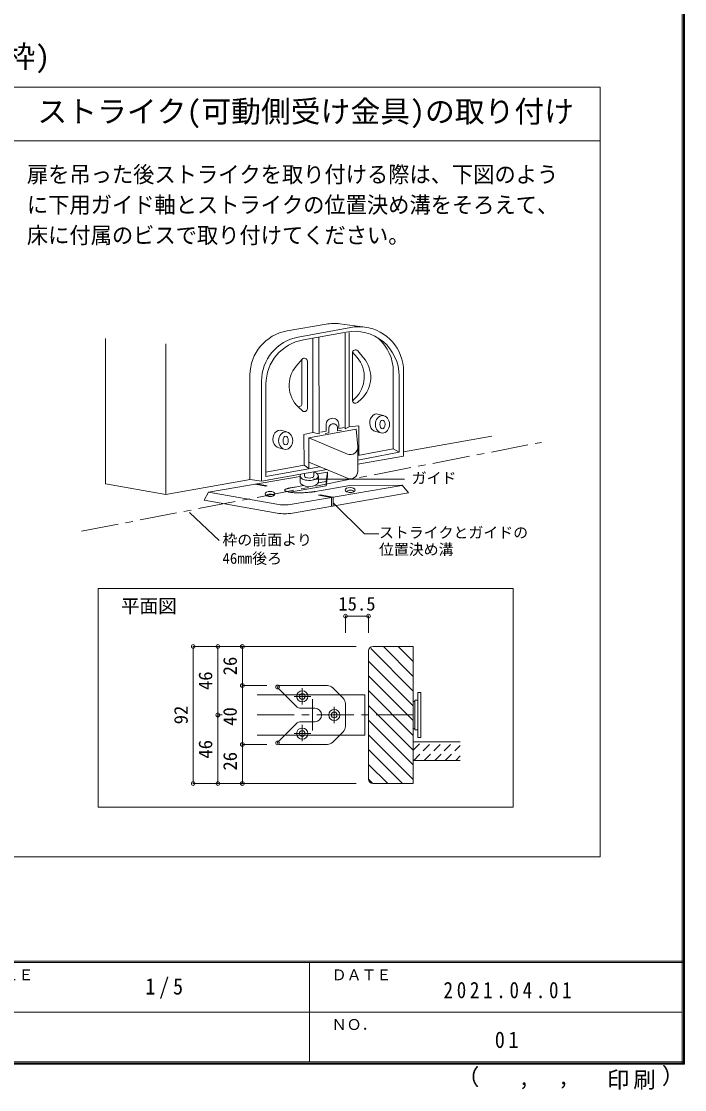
# Model space of a CAD drawing. Units: millimetres, scale not verified. Extents: x -973 to 977, y -718 to 696.
# Drawn here: x 532 to 977, y -718 to -1 of the extents above; entities that cross this region are included whole.
import ezdxf
from ezdxf.enums import TextEntityAlignment as Align

# ---------------------------------------------------------------- set-up
doc = ezdxf.new("R2010")
doc.units = ezdxf.units.MM
doc.header["$LTSCALE"] = 5
doc.header["$PDMODE"] = 32
doc.header["$PDSIZE"] = 2.5
doc.linetypes.add('CHAIN1', pattern=[8, 5, -1, 1, -1])
doc.linetypes.add('DASHED1', pattern=[1.8, 1.2, -0.6])
for name, color, linetype, lineweight in [('0-3_仕上げ', 2, 'Continuous', 9), ('0-4_枠', 3, 'Continuous', 9), ('0-6_扉', 6, 'Continuous', 9), ('0-7_金物', 7, 'Continuous', 9), ('0-C_ハッチ', 7, 'Continuous', 9), ('F-1_枠', 6, 'Continuous', 9)]:
    doc.layers.add(name, color=color, linetype=linetype, lineweight=lineweight)
doc.layers.add('F-A_文字', color=7, linetype='Continuous')
doc.styles.add('ＭＳ ゴシック', font='')
doc.styles.get('ＭＳ ゴシック').set_extended_font_data('MS Gothic')

msp = doc.modelspace()

# ---------------------------------------------------------------- linework, layer by layer
at = {"layer": '0-3_仕上げ'}
for p, q in [((794.687, -484.416), (826.233, -484.416)), ((794.687, -496.916), (826.233, -496.916))]:
    msp.add_line(p, q, dxfattribs=at)
at = {"layer": '0-4_枠'}
for p, q in [((767.687, -420.416), (794.687, -420.416)), ((794.687, -420.416), (794.687, -512.416)), ((764.687, -509.416), (764.687, -423.416)), ((767.687, -512.416), (794.687, -512.416))]:
    msp.add_line(p, q, dxfattribs=at)
for centre, start, end in [((767.687, -423.416), 90, 180), ((767.687, -509.416), 180, 270)]:
    msp.add_arc(centre, 3, start, end, dxfattribs=at)
at = {"layer": '0-6_扉'}
for p, q in [((689.893, -452.916), (762.187, -452.916)), ((762.187, -452.916), (762.187, -479.916)), ((689.893, -479.916), (762.187, -479.916))]:
    msp.add_line(p, q, dxfattribs=at)
at = {"layer": '0-7_金物'}
for p, q in [((797.687, -481.416), (797.687, -451.416)), ((799.687, -451.416), (797.687, -451.416)), ((799.687, -481.416), (799.687, -451.416)), ((794.687, -457.416), (795.687, -457.416)), ((797.687, -456.416), (795.687, -456.416)), ((795.687, -476.416), (795.687, -456.416)), ((795.687, -475.416), (794.687, -475.416)), ((797.687, -476.416), (795.687, -476.416)), ((799.687, -481.416), (797.687, -481.416))]:
    msp.add_line(p, q, dxfattribs=at)
at = {"layer": '0-C_ハッチ', "color": 3}
for p, q in [((130.388, -45.15), (919.988, -45.15)), ((919.988, -561.667), (919.988, -45.15)), ((919.988, -81.15), (130.388, -81.15)), ((-200.557, -561.667), (919.988, -561.667))]:
    msp.add_line(p, q, dxfattribs=at)
at = {"layer": '0-C_ハッチ'}
for p, q in [((710.083, -208.715), (736.271, -204.219)), ((752.732, -206.358), (717.469, -212.883)), ((745.496, -203.956), (762.154, -206.12)), ((749.764, -209.448), (721.014, -214.767)), ((727.301, -276.961), (727.301, -213.731)), ((731.41, -213.034), (731.49, -277.758)), ((748.923, -210.165), (748.923, -274.451)), ((751.569, -273.128), (751.569, -209.729)), ((761.32, -226.666), (757.39, -222.095)), ((716.213, -232.273), (720.143, -227.702)), ((719.912, -257.563), (719.912, -227.971)), ((723.66, -260.877), (723.66, -229.006)), ((753.874, -255.27), (753.874, -223.398)), ((756.99, -226.491), (753.929, -222.93)), ((781.266, -287.906), (781.266, -236.006)), ((788.19, -235.857), (788.19, -292.663)), ((685.159, -238.282), (685.159, -308.451)), ((692.928, -242.382), (692.928, -309.46)), ((785.222, -238.947), (785.222, -290.13)), ((695.896, -244.368), (695.896, -306.465)), ((755.52, -254.103), (753.905, -255.621)), ((759.85, -254.278), (757.243, -256.728)), ((717.684, -259.885), (720.29, -262.335)), ((771.544, -264.677), (774.78, -265.563)), ((736.319, -271.373), (736.319, -275.901)), ((739.855, -267.383), (739.499, -267.458)), ((740.571, -271.06), (740.322, -271.112)), ((744.674, -271.298), (744.674, -274.152)), ((706.619, -275.617), (709.856, -276.503)), ((727.301, -276.961), (721.384, -278.199)), ((721.384, -278.199), (721.605, -298.705)), ((724.692, -280.411), (756.272, -274.629)), ((727.301, -276.961), (731.49, -277.758)), ((736.319, -275.901), (732.713, -276.656)), ((738.096, -277.023), (735.572, -277.551)), ((738.096, -273.853), (738.096, -277.023)), ((743.945, -273.801), (743.945, -275.799)), ((746.468, -275.27), (743.945, -275.799)), ((748.279, -273.398), (744.674, -274.152)), ((757.444, -286.181), (756.272, -274.629)), ((769.463, -276.182), (772.7, -277.068)), ((750.529, -291.294), (724.69, -280.414)), ((724.692, -280.411), (724.692, -300.909)), ((757.47, -286.686), (757.47, -303.001)), ((704.539, -287.122), (707.775, -288.008)), ((757.47, -292.391), (781.266, -287.906)), ((785.222, -290.13), (757.47, -295.446)), ((757.47, -298.08), (788.19, -292.663)), ((785.222, -290.13), (781.266, -287.906)), ((721.605, -298.705), (695.896, -303.466)), ((695.896, -306.465), (732.038, -299.823)), ((721.605, -298.705), (724.692, -300.909)), ((750.529, -307.609), (724.692, -296.729)), ((657.426, -316.804), (718.711, -306.476)), ((692.928, -309.46), (736.626, -301.755)), ((718.711, -305.959), (718.711, -310.135)), ((721.774, -305.959), (721.774, -304.374)), ((727.948, -305.959), (727.948, -303.285)), ((737.075, -303.381), (730.299, -304.523)), ((731.011, -305.959), (731.011, -310.135)), ((737.075, -303.381), (736.169, -309.818)), ((737.075, -306.139), (736.169, -312.576)), ((737.075, -306.139), (737.075, -303.381)), ((685.254, -308.463), (692.928, -309.46)), ((688.643, -311.543), (695.682, -312.775)), ((689.776, -311.352), (696.739, -312.571)), ((695.682, -312.775), (696.739, -312.571)), ((711.586, -316.912), (736.169, -312.576)), ((787.091, -312.453), (713.356, -325.026)), ((715.452, -313.472), (720.942, -312.504)), ((752.179, -312.366), (729.156, -316.426)), ((730.886, -310.75), (736.169, -309.818)), ((736.169, -309.818), (736.169, -312.576)), ((787.073, -312.254), (752.179, -312.366)), ((791.522, -317.441), (787.144, -312.282)), ((654.496, -322.307), (657.358, -316.85)), ((703.293, -330.91), (654.496, -322.307)), ((657.426, -317.001), (703.14, -325.004)), ((713.619, -330.926), (791.522, -317.441)), ((731.093, -318.973), (732.219, -318.781)), ((731.093, -318.973), (739.858, -320.507)), ((732.219, -318.781), (740.984, -320.315)), ((739.858, -320.507), (739.858, -326.384)), ((740.984, -320.315), (740.984, -326.189)), ((583.42, -528.236), (583.42, -381.58)), ((861.756, -381.58), (583.42, -381.58)), ((861.756, -528.236), (861.756, -381.58)), ((716.058, -460.452), (703.98, -448.373)), ((737.116, -446.666), (704.687, -446.666)), ((740.652, -448.131), (747.723, -455.202)), ((749.187, -458.737), (749.187, -474.095)), ((719.594, -461.916), (728.687, -461.916)), ((716.058, -472.381), (703.98, -484.459)), ((719.594, -470.916), (728.687, -470.916)), ((747.723, -477.631), (740.652, -484.702)), ((737.116, -486.166), (704.687, -486.166)), ((583.42, -528.236), (861.756, -528.236))]:
    msp.add_line(p, q, dxfattribs=at)
at = {"layer": '0-C_ハッチ', "color": 2}
for p, q in [((588.311, -311.254), (588.311, -213.837)), ((628.76, -318.366), (628.76, -217.394)), ((788.19, -289.736), (847.452, -279.25)), ((628.76, -318.366), (588.311, -311.254)), ((685.254, -308.463), (628.76, -318.366))]:
    msp.add_line(p, q, dxfattribs=at)
at = {"layer": '0-C_ハッチ', "color": 4, "linetype": 'CHAIN1'}
for p, q in [((572.155, -343.166), (880.766, -283.472)), ((720.187, -448.425), (720.187, -459.415)), ((714.861, -453.916), (725.97, -453.916)), ((727.187, -455.916), (727.187, -476.916)), ((741.687, -460.848), (741.687, -471.957)), ((689.893, -466.416), (797.043, -466.416)), ((720.187, -473.032), (720.187, -483.902)), ((714.861, -478.916), (725.97, -478.916))]:
    msp.add_line(p, q, dxfattribs=at)
at = {"layer": '0-C_ハッチ', "color": 4}
for p, q in [((727.817, -308.286), (788.806, -308.286)), ((741.227, -324.227), (761.865, -344.866)), ((644.66, -330.655), (664.423, -349.255)), ((761.865, -344.866), (771.678, -344.866)), ((749.187, -400.108), (749.187, -411.358)), ((764.687, -400.108), (749.187, -400.108)), ((764.687, -400.108), (764.687, -411.358)), ((647.114, -420.416), (663.161, -420.416)), ((647.114, -420.416), (647.114, -512.416)), ((663.161, -420.416), (756.393, -420.416)), ((663.586, -420.416), (663.586, -466.416)), ((680.057, -420.416), (680.057, -446.666)), ((794.687, -450.393), (766.199, -421.904)), ((794.687, -440.493), (774.61, -420.416)), ((794.687, -430.594), (784.51, -420.416)), ((794.687, -420.694), (794.409, -420.416)), ((794.687, -460.292), (764.687, -430.292)), ((794.687, -470.192), (764.687, -440.192)), ((680.057, -446.666), (696.529, -446.666)), ((680.057, -446.666), (680.057, -486.166)), ((794.687, -480.091), (764.687, -450.091)), ((794.687, -489.991), (764.687, -459.991)), ((663.586, -466.416), (666.576, -466.416)), ((663.586, -466.416), (663.586, -512.416)), ((794.687, -499.89), (764.687, -469.89)), ((794.687, -509.79), (764.687, -479.79)), ((680.057, -486.166), (696.529, -486.166)), ((680.057, -486.166), (680.057, -512.416)), ((787.414, -512.416), (764.687, -489.689)), ((777.515, -512.416), (764.687, -499.589)), ((647.114, -512.416), (663.161, -512.416)), ((663.161, -512.416), (756.393, -512.416)), ((767.615, -512.416), (764.687, -509.488))]:
    msp.add_line(p, q, dxfattribs=at)
at = {"layer": '0-C_ハッチ', "color": 4, "linetype": 'DASHED1'}
for p, q in [((794.687, -490.095), (800.366, -484.416)), ((794.937, -496.916), (807.437, -484.416)), ((802.008, -496.916), (814.508, -484.416)), ((809.079, -496.916), (821.579, -484.416)), ((816.15, -496.916), (826.233, -486.834)), ((823.221, -496.916), (826.233, -493.905))]:
    msp.add_line(p, q, dxfattribs=at)
at = {"layer": '0-C_ハッチ'}
for points in [[(748.923, -274.451), (751.569, -273.128), (758.205, -272.467), (758.205, -292.253)], [(708.437, -315.595), (708.463, -315.461), (708.536, -315.332), (708.654, -315.207), (708.818, -315.086), (709.027, -314.97), (709.283, -314.859), (709.556, -314.754), (709.818, -314.657), (710.07, -314.569), (710.311, -314.49), (710.541, -314.419), (710.761, -314.356), (710.971, -314.302), (711.169, -314.257), (711.356, -314.217), (711.528, -314.18), (711.687, -314.147), (711.831, -314.118), (711.961, -314.091), (712.078, -314.068), (712.18, -314.048), (712.268, -314.032), (712.804, -313.937), (713.391, -313.834), (714.027, -313.722), (714.714, -313.601), (715.452, -313.471)], [(729.155, -316.425), (728.78, -316.491), (728.427, -316.553), (728.097, -316.611), (727.789, -316.665), (727.504, -316.716), (727.245, -316.749), (726.931, -316.785), (726.564, -316.824), (726.144, -316.866), (725.67, -316.912), (725.143, -316.961), (724.562, -317.013), (723.928, -317.068), (723.256, -317.122), (722.563, -317.171), (721.849, -317.215), (721.113, -317.254), (720.356, -317.288), (719.578, -317.317), (718.779, -317.341), (717.958, -317.36), (717.133, -317.368), (716.323, -317.359), (715.526, -317.332), (714.743, -317.289), (713.975, -317.228), (713.22, -317.15), (712.479, -317.054), (711.752, -316.942), (711.071, -316.819), (710.47, -316.694), (709.947, -316.565), (709.504, -316.434), (709.14, -316.299), (708.854, -316.161), (708.648, -316.02), (708.521, -315.877), (708.456, -315.734), (708.437, -315.595)]]:
    msp.add_lwpolyline(points, dxfattribs=at)
for centre, radius in [((720.187, -453.916), 3.75), ((720.187, -453.916), 1.95), ((741.687, -466.416), 3.75), ((741.687, -466.416), 1.95), ((720.187, -478.916), 3.75), ((720.187, -478.916), 1.95)]:
    msp.add_circle(centre, radius, dxfattribs=at)
for centre, radius, start, end in [((741.729, -233.718), 30, 82.7856, 100.48305), ((758.19, -235.857), 30, 82.48094, 100.48305), ((758.19, -235.857), 30, 0, 82.48094), ((715.159, -238.282), 30, 99.74095, 180), ((722.928, -242.382), 30, 100.48305, 180), ((725.896, -244.368), 30, 99.36428, 180), ((755.222, -238.947), 30, 0, 100.48305), ((751.266, -236.006), 30, 0, 48.66116), ((755.874, -223.398), 2, 40.68451, 180), ((721.66, -229.006), 2, 0, 139.31549), ((741.824, -239.529), 20, 313.21984, 40.68451), ((746.154, -239.704), 20, 313.21984, 40.68451), ((731.38, -245.311), 20, 139.31549, 226.78016), ((717.912, -257.563), 2, 249.98399, 0), ((755.874, -255.27), 2, 180, 313.21984), ((721.66, -260.877), 2, 226.78016, 0), ((740.319, -271.373), 4, 101.82187, 180), ((740.896, -273.853), 2.8, 101.82187, 180), ((740.674, -271.298), 4, 0, 101.82187), ((741.145, -273.801), 2.8, 0, 101.82187), ((752.47, -286.686), 5, 247.16514, 5.79361), ((752.47, -303.001), 5, 247.16514, 0), ((787.074, -312.354), 0.1, 279.67723, 90.18383), ((657.443, -316.902), 0.1, 99.56556, 260.07017), ((708.313, -295.453), 30, 260.07017, 279.67723), ((708.502, -301.366), 30, 260.001, 279.82085), ((704.687, -447.666), 1, 90, 225), ((737.116, -451.666), 5, 45, 90), ((744.187, -458.737), 5, 0, 45), ((719.594, -456.916), 5, 225, 270), ((728.687, -466.416), 4.5, 270, 90), ((719.594, -475.916), 5, 90, 135), ((744.187, -474.095), 5, 315, 360), ((704.687, -485.166), 1, 135, 270), ((737.116, -481.166), 5, 270, 315)]:
    msp.add_arc(centre, radius, start, end, dxfattribs=at)
for centre, major_axis, ratio, start_param, end_param in [((770.21, -270.347), (0, 5.909), 0.8, 5.9972568, 9.2661127), ((705.286, -281.287), (0, 5.909), 0.8, 5.9972568, 9.2661127), ((724.861, -305.959), (6.15, 0), 0.5, 2.7689685, 7.3280663), ((724.861, -305.959), (3.087, 0), 0.5, 3.1415927, 6.2831853), ((724.861, -310.135), (6.15, 0), 0.5, 3.1415927, 6.2831853)]:
    msp.add_ellipse(centre, major_axis=major_axis, ratio=ratio, start_param=start_param, end_param=end_param, dxfattribs=at)
for centre, major_axis, ratio in [((774.017, -271.392), (0, 5.909), 0.8), ((774.017, -271.392), (0, 2.909), 0.593777), ((709.092, -282.332), (0, 5.909), 0.8), ((709.092, -282.332), (0, 2.909), 0.593777), ((752.342, -315.459), (3.31, 0), 0.5), ((698.575, -318.089), (3.31, 0), 0.5), ((698.701, -319.017), (2.184, 0), 0.4), ((752.469, -316.388), (2.184, 0), 0.4)]:
    msp.add_ellipse(centre, major_axis=major_axis, ratio=ratio, dxfattribs=at)
for p in [(749.187, -400.108), (764.687, -400.108), (647.114, -420.416), (663.586, -420.416), (680.057, -420.416), (680.057, -446.666), (703.687, -447.666), (663.586, -466.416), (680.057, -486.166), (703.687, -485.166), (647.114, -512.416), (663.586, -512.416), (680.057, -512.416)]:
    msp.add_point(p, dxfattribs=at)
at = {"layer": 'F-1_枠'}
for p, q in [((974.986, 695.833), (974.986, -700.833)), ((975.82, 695.833), (975.82, -700.833)), ((976.653, 695.833), (976.653, -700.833)), ((976.653, -631.667), (-973.347, -631.667)), ((976.653, -632.5), (-973.347, -632.5)), ((724.986, -632.5), (724.986, -699.167)), ((1.653, -665.833), (974.986, -665.834)), ((976.653, -699.167), (-973.347, -699.167)), ((976.653, -700), (-973.347, -700)), ((976.653, -700.833), (-973.347, -700.833))]:
    msp.add_line(p, q, dxfattribs=at)

# ---------------------------------------------------------------- texts
at = {"layer": '0-C_ハッチ', "style": 'ＭＳ ゴシック'}
for s, height, p in [('■ガイドランナーの取り付け(ＭＵＫＵ固定枠)', 14.66, (131.275, -36.312)), ('ストライク(可動側受け金具)の取り付け', 14.66, (542.588, -73.15)), ('ガイド', 7.331, (793.606, -313.286)), ('ストライクとガイドの', 7.331, (771.678, -349.866)), ('枠の前面より', 7.331, (666.69, -354.747)), ('位置決め溝', 7.331, (771.678, -361.204)), ('46㎜後ろ', 7.331, (666.69, -367.166)), ('平面図', 9.164, (598.602, -400.648)), ('15.5', 9.164, (744.437, -399.108))]:
    msp.add_text(s, height=height, dxfattribs=at).set_placement(p, align=Align.BOTTOM_LEFT)
at = {"layer": '0-C_ハッチ', "style": 'ＭＳ ゴシック', "width": 0.95}
for s, p in [('扉を吊った後ストライクを取り付ける際は、下図のよう', (535.554, -112.478)), ('に下用ガイド軸とストライクの位置決め溝をそろえて、', (535.554, -132.878)), ('床に付属のビスで取り付けてください。', (535.554, -153.278))]:
    msp.add_text(s, height=11, dxfattribs=at).set_placement(p, align=Align.BOTTOM_LEFT)
at = {"layer": '0-C_ハッチ', "style": 'ＭＳ ゴシック'}
for s, p in [('26', (679.106, -439.791)), ('46', (662.586, -449.666)), ('92', (646.163, -472.666)), ('40', (679.057, -473.666)), ('46', (662.586, -495.666)), ('26', (679.106, -503.698))]:
    msp.add_text(s, height=9.164, rotation=90, dxfattribs=at).set_placement(p, align=Align.BOTTOM_LEFT)
at = {"layer": 'F-A_文字', "style": 'ＭＳ ゴシック'}
for s, height, p in [('ＳＣＡＬＥ', 7.331, (489.986, -646.667)), ('ＤＡＴＥ', 7.331, (739.986, -646.667)), ('ＮＯ．', 7.331, (739.986, -680.001)), ('（', 11, (823.992, -718.052)), ('）', 11, (961.387, -717.355)), (',', 11, (865.199, -718.052)), (',', 11, (891.686, -717.588))]:
    msp.add_text(s, height=height, dxfattribs=at).set_placement(p, align=Align.BOTTOM_LEFT)
at = {"layer": 'F-A_文字', "char_height": 11, "attachment_point": 7, "style": 'ＭＳ ゴシック'}
for s, insert in [('\\T1.38;\\W0.9;1/5', (614.986, -656.667)), ('\\T1.39;\\W0.85;2021.04.01', (814.986, -656.667)), ('\\T1.36;\\W0.9;01', (849.361, -690.001)), ('\\T1.17;印刷', (924.678, -717.82))]:
    msp.add_mtext(s, dxfattribs=dict(at, insert=insert))

doc.saveas('drawing.dxf')
